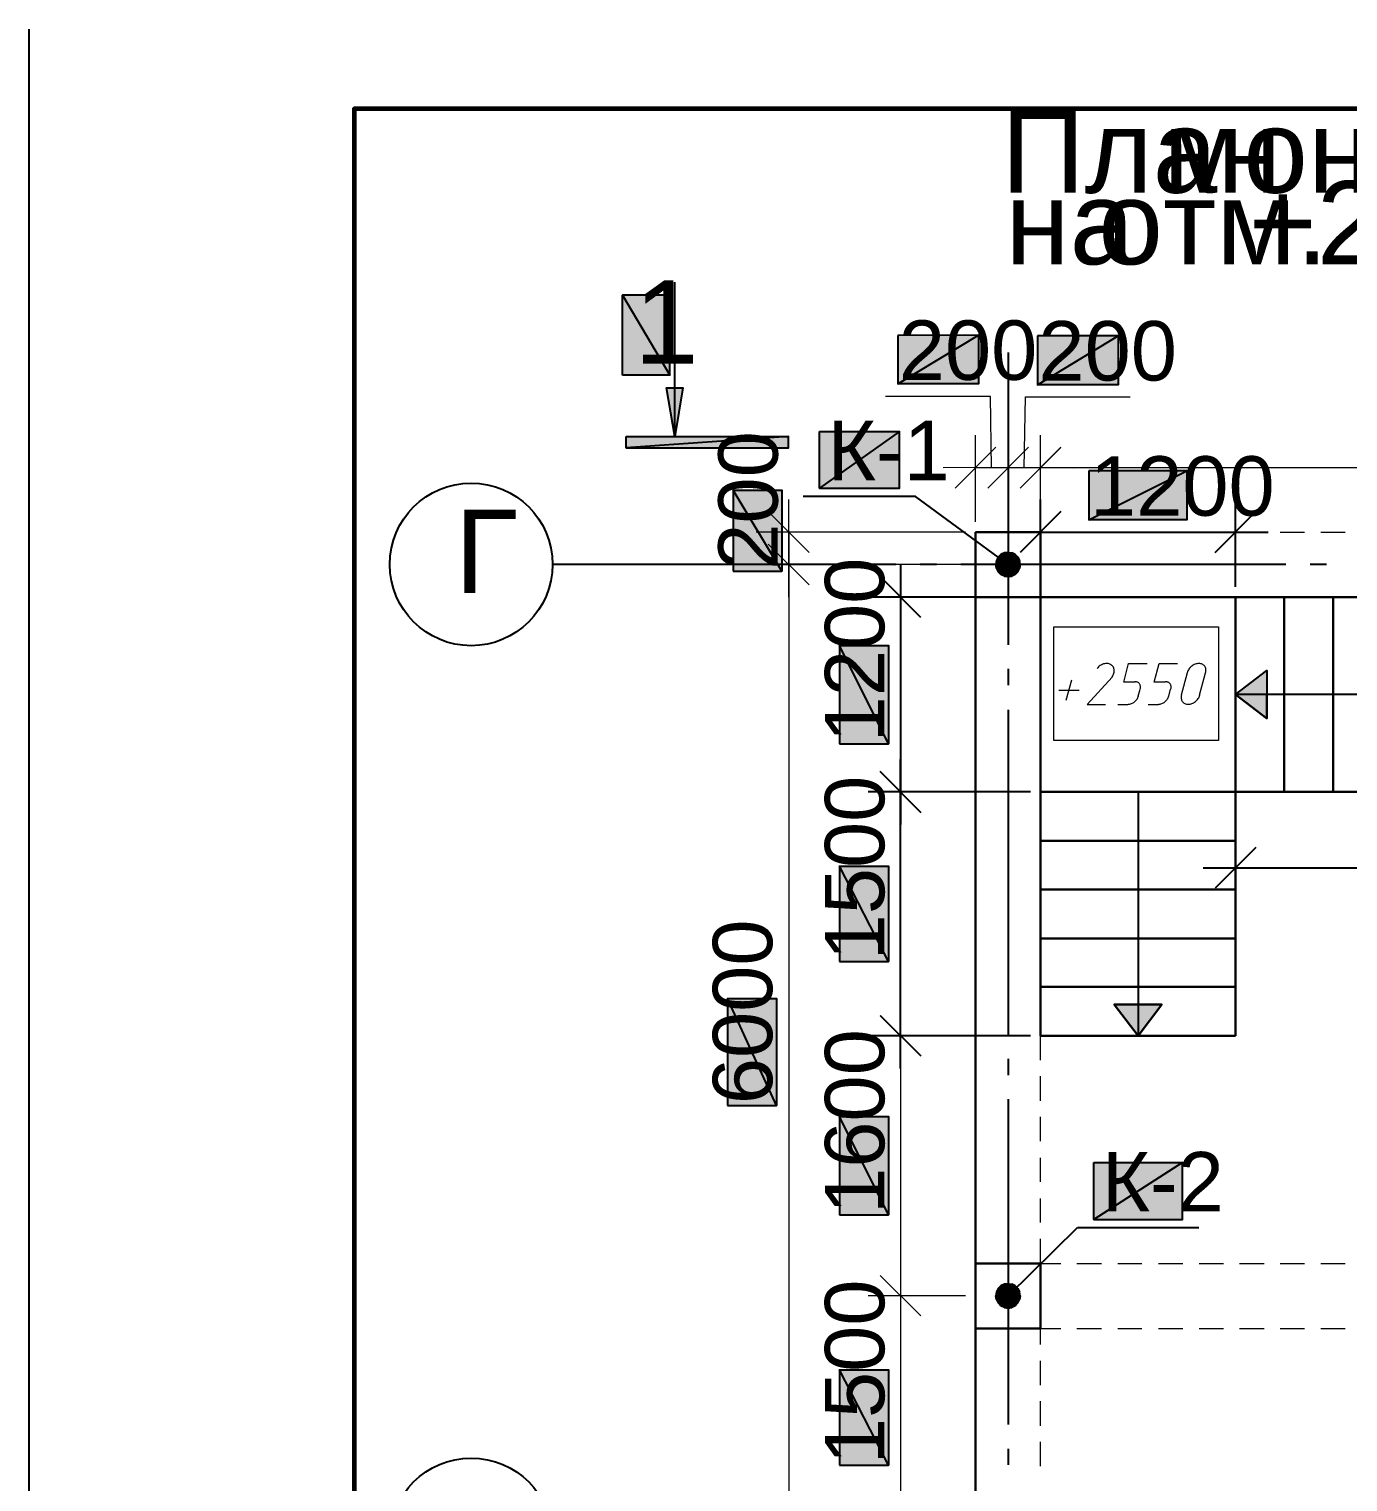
# Model space of a CAD drawing. Extents: x 8 to 21351, y 0 to 420.
# Drawn here: x 15032.7 to 15113.9, y 207.5 to 297 of the extents above; entities that cross this region are included whole.
import ezdxf

# ---------------------------------------------------------------- set-up
doc = ezdxf.new("R2010")
doc.units = 0
doc.styles.add('TEYPDFCAD_TEXT', font='arial.ttf')

msp = doc.modelspace()

# ---------------------------------------------------------------- hatches: boundary and pattern name
at = {"true_color": 0xffffff}
h = msp.add_hatch(color=0, dxfattribs=at)
h.paths.add_polyline_path([(15069.227, 275.675), (15069.227, 280.585), (15072.126, 275.675)])
h.paths.add_polyline_path([(15069.227, 280.585), (15072.126, 275.675), (15072.126, 280.585)])
h = msp.add_hatch(color=0, dxfattribs=at)
h.paths.add_polyline_path([(15086.16, 278.109), (15086.16, 275.124), (15091.134, 278.13)])
h.paths.add_polyline_path([(15086.16, 275.124), (15091.134, 278.13), (15091.134, 275.124)])
h = msp.add_hatch(color=0, dxfattribs=at)
h.paths.add_polyline_path([(15094.754, 278.088), (15094.754, 275.082), (15099.728, 278.088)])
h.paths.add_polyline_path([(15094.754, 275.082), (15099.728, 278.088), (15099.728, 275.082)])
for points in [[(15072.444, 271.886), (15071.936, 274.892), (15072.931, 274.892)], [(15102.416, 236.94), (15099.474, 236.94), (15100.955, 235.013)]]:
    msp.add_hatch(color=7).paths.add_polyline_path(points)
h = msp.add_hatch(color=7)
h.paths.add_polyline_path([(15069.438, 271.886), (15079.429, 271.886), (15069.438, 271.187)])
h.paths.add_polyline_path([(15079.429, 271.886), (15069.438, 271.187), (15079.429, 271.187)])
h = msp.add_hatch(color=0, dxfattribs=at)
h.paths.add_polyline_path([(15081.334, 272.203), (15086.266, 272.203), (15081.334, 268.711)])
h.paths.add_polyline_path([(15086.266, 272.203), (15081.334, 268.711), (15086.266, 268.711)])
h = msp.add_hatch(color=0, dxfattribs=at)
h.paths.add_polyline_path([(15097.929, 269.769), (15097.929, 266.764), (15103.961, 269.769)])
h.paths.add_polyline_path([(15097.929, 266.764), (15103.961, 269.769), (15103.961, 266.764)])
h = msp.add_hatch(color=0, dxfattribs=at)
h.paths.add_polyline_path([(15076.021, 263.61), (15079.027, 263.61), (15076.021, 268.584)])
h.paths.add_polyline_path([(15079.027, 263.61), (15076.021, 268.584), (15079.027, 268.584)])
h = msp.add_hatch(color=7)
h.paths.add_polyline_path([(15092.722, 264.731), (15092.51, 264.626), (15092.954, 264.012)])
h.paths.add_polyline_path([(15092.51, 264.626), (15092.954, 264.012), (15092.341, 264.456)])
h.paths.add_polyline_path([(15092.954, 264.012), (15092.341, 264.456), (15092.235, 264.245)])
h = msp.add_hatch(color=7)
h.paths.add_polyline_path([(15093.378, 264.626), (15093.187, 264.731), (15092.954, 264.012)])
h.paths.add_polyline_path([(15093.187, 264.731), (15092.954, 264.012), (15092.954, 264.753)])
h.paths.add_polyline_path([(15092.954, 264.012), (15092.954, 264.753), (15092.722, 264.731)])
h = msp.add_hatch(color=7)
h.paths.add_polyline_path([(15092.235, 264.245), (15092.192, 264.012), (15092.954, 264.012)])
h.paths.add_polyline_path([(15092.192, 264.012), (15092.954, 264.012), (15092.235, 263.779)])
h.paths.add_polyline_path([(15092.954, 264.012), (15092.235, 263.779), (15092.341, 263.567)])
h = msp.add_hatch(color=7)
h.paths.add_polyline_path([(15092.341, 263.567), (15092.51, 263.398), (15092.954, 264.012)])
h.paths.add_polyline_path([(15092.51, 263.398), (15092.954, 264.012), (15092.722, 263.292)])
h.paths.add_polyline_path([(15092.954, 264.012), (15092.722, 263.292), (15092.954, 263.271)])
h = msp.add_hatch(color=7)
h.paths.add_polyline_path([(15093.695, 264.012), (15093.653, 264.245), (15092.954, 264.012)])
h.paths.add_polyline_path([(15093.653, 264.245), (15092.954, 264.012), (15093.547, 264.456)])
h.paths.add_polyline_path([(15092.954, 264.012), (15093.547, 264.456), (15093.378, 264.626)])
h = msp.add_hatch(color=7)
h.paths.add_polyline_path([(15092.954, 263.271), (15093.187, 263.292), (15092.954, 264.012)])
h.paths.add_polyline_path([(15093.187, 263.292), (15092.954, 264.012), (15093.378, 263.398)])
h.paths.add_polyline_path([(15092.954, 264.012), (15093.378, 263.398), (15093.547, 263.567)])
h = msp.add_hatch(color=7)
h.paths.add_polyline_path([(15093.547, 263.567), (15093.653, 263.779), (15092.954, 264.012)])
h.paths.add_polyline_path([(15093.653, 263.779), (15092.954, 264.012), (15093.695, 264.012)])
h = msp.add_hatch(color=0, dxfattribs=at)
h.paths.add_polyline_path([(15082.583, 252.984), (15085.588, 252.984), (15082.583, 259.038)])
h.paths.add_polyline_path([(15085.588, 252.984), (15082.583, 259.038), (15085.588, 259.038)])
h = msp.add_hatch(color=7)
h.paths.add_polyline_path([(15108.872, 257.492), (15108.872, 256.011), (15106.946, 256.011)])
h.paths.add_polyline_path([(15108.872, 256.011), (15106.946, 256.011), (15108.872, 254.529)])
h = msp.add_hatch(color=0, dxfattribs=at)
h.paths.add_polyline_path([(15082.583, 239.585), (15085.588, 239.585), (15082.583, 245.449)])
h.paths.add_polyline_path([(15085.588, 239.585), (15082.583, 245.449), (15085.588, 245.449)])
h = msp.add_hatch(color=0, dxfattribs=at)
h.paths.add_polyline_path([(15075.682, 230.717), (15078.688, 230.717), (15075.682, 237.299)])
h.paths.add_polyline_path([(15078.688, 230.717), (15075.682, 237.299), (15078.688, 237.299)])
h = msp.add_hatch(color=0, dxfattribs=at)
h.paths.add_polyline_path([(15082.583, 223.986), (15085.588, 223.986), (15082.583, 230.039)])
h.paths.add_polyline_path([(15085.588, 223.986), (15082.583, 230.039), (15085.588, 230.039)])
h = msp.add_hatch(color=0, dxfattribs=at)
h.paths.add_polyline_path([(15098.225, 227.203), (15103.686, 227.203), (15098.225, 223.71)])
h.paths.add_polyline_path([(15103.686, 227.203), (15098.225, 223.71), (15103.686, 223.71)])
h = msp.add_hatch(color=7)
h.paths.add_polyline_path([(15092.235, 219.244), (15092.192, 219.012), (15092.954, 219.012)])
h.paths.add_polyline_path([(15092.192, 219.012), (15092.954, 219.012), (15092.235, 218.779)])
h.paths.add_polyline_path([(15092.954, 219.012), (15092.235, 218.779), (15092.341, 218.567)])
h = msp.add_hatch(color=7)
h.paths.add_polyline_path([(15092.722, 219.731), (15092.51, 219.625), (15092.954, 219.012)])
h.paths.add_polyline_path([(15092.51, 219.625), (15092.954, 219.012), (15092.341, 219.456)])
h.paths.add_polyline_path([(15092.954, 219.012), (15092.341, 219.456), (15092.235, 219.244)])
h = msp.add_hatch(color=7)
h.paths.add_polyline_path([(15093.378, 219.625), (15093.187, 219.731), (15092.954, 219.012)])
h.paths.add_polyline_path([(15093.187, 219.731), (15092.954, 219.012), (15092.954, 219.752)])
h.paths.add_polyline_path([(15092.954, 219.012), (15092.954, 219.752), (15092.722, 219.731)])
h = msp.add_hatch(color=7)
h.paths.add_polyline_path([(15093.695, 219.012), (15093.653, 219.244), (15092.954, 219.012)])
h.paths.add_polyline_path([(15093.653, 219.244), (15092.954, 219.012), (15093.547, 219.456)])
h.paths.add_polyline_path([(15092.954, 219.012), (15093.547, 219.456), (15093.378, 219.625)])
h = msp.add_hatch(color=7)
h.paths.add_polyline_path([(15092.341, 218.567), (15092.51, 218.398), (15092.954, 219.012)])
h.paths.add_polyline_path([(15092.51, 218.398), (15092.954, 219.012), (15092.722, 218.292)])
h.paths.add_polyline_path([(15092.954, 219.012), (15092.722, 218.292), (15092.954, 218.25)])
h = msp.add_hatch(color=7)
h.paths.add_polyline_path([(15092.954, 218.25), (15093.187, 218.292), (15092.954, 219.012)])
h.paths.add_polyline_path([(15093.187, 218.292), (15092.954, 219.012), (15093.378, 218.398)])
h.paths.add_polyline_path([(15092.954, 219.012), (15093.378, 218.398), (15093.547, 218.567)])
h = msp.add_hatch(color=7)
h.paths.add_polyline_path([(15093.547, 218.567), (15093.653, 218.779), (15092.954, 219.012)])
h.paths.add_polyline_path([(15093.653, 218.779), (15092.954, 219.012), (15093.695, 219.012)])
h = msp.add_hatch(color=0, dxfattribs=at)
h.paths.add_polyline_path([(15082.583, 208.576), (15085.588, 208.576), (15082.583, 214.44)])
h.paths.add_polyline_path([(15085.588, 208.576), (15082.583, 214.44), (15085.588, 214.44)])

# ---------------------------------------------------------------- linework, layer by layer
at = {"lineweight": 25}
msp.add_line((15032.693, 0.063), (15032.693, 296.968), dxfattribs=at)
at = {"color": 7, "lineweight": 25}
for p, q in [((15072.444, 271.886), (15072.444, 281.39)), ((15092.954, 277.072), (15092.954, 259.08)), ((15087.261, 268.203), (15080.339, 268.203)), ((15092.954, 264.012), (15087.261, 268.203)), ((15094.944, 262.636), (15094.944, 268.012)), ((15106.946, 262.636), (15106.946, 268.012)), ((15096.193, 267.272), (15093.695, 264.753)), ((15105.697, 264.753), (15108.194, 267.272)), ((15092.954, 266.002), (15108.956, 266.002)), ((15069.904, 264.012), (15064.909, 264.012)), ((15086.033, 264.012), (15069.904, 264.012)), ((15086.329, 264.012), (15086.329, 248.01)), ((15088.552, 264.012), (15087.536, 264.012)), ((15110.036, 264.012), (15090.033, 264.012)), ((15112.555, 264.012), (15111.539, 264.012)), ((15087.578, 260.752), (15085.08, 263.271)), ((15094.33, 262.001), (15084.34, 262.001)), ((15106.946, 250.021), (15106.946, 262.001)), ((15092.954, 257.598), (15092.954, 256.582)), ((15157.957, 256.011), (15106.946, 256.011)), ((15092.954, 255.079), (15092.954, 235.098)), ((15087.578, 248.751), (15085.08, 251.269)), ((15085.08, 251.269), (15087.578, 248.751)), ((15086.329, 233.003), (15086.329, 252.01)), ((15094.33, 250.021), (15084.34, 250.021)), ((15094.33, 250.021), (15084.34, 250.021)), ((15100.955, 250.021), (15100.955, 235.013)), ((15106.946, 249.386), (15106.946, 243.353)), ((15108.194, 246.592), (15105.697, 244.094)), ((15104.956, 245.343), (15159.947, 245.343)), ((15085.08, 236.262), (15087.578, 233.765)), ((15094.33, 235.013), (15084.34, 235.013)), ((15092.954, 233.595), (15092.954, 232.579)), ((15092.954, 231.098), (15092.954, 211.095)), ((15092.954, 219.012), (15097.23, 223.202)), ((15097.23, 223.202), (15104.681, 223.202)), ((15092.954, 209.592), (15092.954, 208.597))]:
    msp.add_line(p, q, dxfattribs=at)
at = {"color": 0, "lineweight": 0, "true_color": 0xffffff}
for p, q in [((15072.126, 275.675), (15072.126, 280.585)), ((15081.334, 268.711), (15086.266, 268.711)), ((15098.225, 223.71), (15103.686, 223.71))]:
    msp.add_line(p, q, dxfattribs=at)
at = {"color": 7, "lineweight": 5}
for p, q in [((15091.875, 274.362), (15085.398, 274.362)), ((15091.938, 269.96), (15091.875, 274.362)), ((15093.949, 269.96), (15094.013, 274.341)), ((15094.013, 274.341), (15100.469, 274.341)), ((15090.944, 266.637), (15090.944, 271.971)), ((15092.954, 266.637), (15092.954, 271.971)), ((15092.954, 266.637), (15092.954, 271.971)), ((15094.944, 262.636), (15094.944, 271.971)), ((15094.944, 266.637), (15094.944, 271.971)), ((15092.192, 271.23), (15089.695, 268.711)), ((15094.203, 271.23), (15091.706, 268.711)), ((15091.706, 268.711), (15094.203, 271.23)), ((15096.193, 271.23), (15093.695, 268.711)), ((15093.695, 268.711), (15096.193, 271.209)), ((15094.944, 269.981), (15088.954, 269.96)), ((15090.944, 269.981), (15096.955, 269.96)), ((15092.954, 269.981), (15152.962, 269.981)), ((15079.45, 262.001), (15079.45, 268.012)), ((15080.699, 264.753), (15078.18, 267.272)), ((15090.33, 266.002), (15077.439, 266.002)), ((15079.45, 266.002), (15079.45, 202.015)), ((15094.944, 266.002), (15096.193, 266.002)), ((15097.188, 266.002), (15098.691, 266.002)), ((15099.707, 266.002), (15101.188, 266.002)), ((15102.204, 266.002), (15103.707, 266.002)), ((15104.702, 266.002), (15106.205, 266.002)), ((15107.2, 266.002), (15108.702, 266.002)), ((15109.697, 266.002), (15111.2, 266.002)), ((15112.195, 266.002), (15113.698, 266.002)), ((15080.699, 262.763), (15078.18, 265.261)), ((15078.18, 265.261), (15080.699, 262.763)), ((15084.022, 264.012), (15077.439, 264.012)), ((15090.33, 264.012), (15077.439, 264.012)), ((15098.466, 257.663), (15098.423, 257.613)), ((15098.512, 257.709), (15098.466, 257.663)), ((15098.561, 257.75), (15098.512, 257.709)), ((15098.611, 257.788), (15098.561, 257.75)), ((15098.664, 257.821), (15098.611, 257.788)), ((15098.718, 257.849), (15098.664, 257.821)), ((15098.774, 257.873), (15098.718, 257.849)), ((15098.83, 257.893), (15098.774, 257.873)), ((15098.887, 257.907), (15098.83, 257.893)), ((15098.943, 257.917), (15098.887, 257.907)), ((15098.999, 257.921), (15098.943, 257.917)), ((15099.054, 257.92), (15098.999, 257.921)), ((15099.108, 257.914), (15099.054, 257.92)), ((15099.161, 257.903), (15099.108, 257.914)), ((15099.211, 257.886), (15099.161, 257.903)), ((15099.259, 257.863), (15099.211, 257.886)), ((15099.303, 257.836), (15099.259, 257.863)), ((15099.343, 257.804), (15099.303, 257.836)), ((15099.377, 257.768), (15099.343, 257.804)), ((15099.406, 257.728), (15099.377, 257.768)), ((15099.431, 257.686), (15099.406, 257.728)), ((15099.45, 257.64), (15099.431, 257.686)), ((15099.464, 257.592), (15099.45, 257.64)), ((15099.474, 257.542), (15099.464, 257.592)), ((15099.477, 257.49), (15099.474, 257.542)), ((15100.066, 256.773), (15100.363, 257.916)), ((15100.363, 257.916), (15101.506, 257.916)), ((15101.95, 256.773), (15102.247, 257.916)), ((15102.247, 257.916), (15103.368, 257.916)), ((15104.08, 257.577), (15104.047, 257.525)), ((15104.117, 257.627), (15104.08, 257.577)), ((15104.157, 257.673), (15104.117, 257.627)), ((15104.202, 257.717), (15104.157, 257.673)), ((15104.249, 257.757), (15104.202, 257.717)), ((15104.299, 257.793), (15104.249, 257.757)), ((15104.351, 257.826), (15104.299, 257.793)), ((15104.405, 257.854), (15104.351, 257.826)), ((15104.461, 257.878), (15104.405, 257.854)), ((15104.518, 257.896), (15104.461, 257.878)), ((15104.576, 257.91), (15104.518, 257.896)), ((15104.635, 257.919), (15104.576, 257.91)), ((15104.693, 257.921), (15104.635, 257.919)), ((15104.75, 257.918), (15104.693, 257.921)), ((15104.804, 257.909), (15104.75, 257.918)), ((15104.855, 257.895), (15104.804, 257.909)), ((15104.902, 257.876), (15104.855, 257.895)), ((15104.945, 257.852), (15104.902, 257.876)), ((15104.984, 257.824), (15104.945, 257.852)), ((15105.019, 257.791), (15104.984, 257.824)), ((15105.05, 257.754), (15105.019, 257.791)), ((15105.076, 257.714), (15105.05, 257.754)), ((15105.097, 257.67), (15105.076, 257.714)), ((15105.113, 257.623), (15105.097, 257.67)), ((15105.124, 257.574), (15105.113, 257.623)), ((15105.129, 257.522), (15105.124, 257.574)), ((15096.849, 256.9), (15096.51, 255.651)), ((15099.347, 257.09), (15097.823, 255.397)), ((15099.355, 257.105), (15099.389, 257.16)), ((15099.389, 257.16), (15099.417, 257.215)), ((15099.417, 257.215), (15099.44, 257.271)), ((15099.44, 257.271), (15099.457, 257.326)), ((15099.457, 257.326), (15099.469, 257.382)), ((15099.469, 257.382), (15099.476, 257.436)), ((15099.476, 257.436), (15099.477, 257.49)), ((15100.765, 256.773), (15100.066, 256.773)), ((15100.805, 256.798), (15100.761, 256.801)), ((15100.847, 256.79), (15100.805, 256.798)), ((15100.887, 256.779), (15100.847, 256.79)), ((15100.923, 256.764), (15100.887, 256.779)), ((15100.957, 256.745), (15100.923, 256.764)), ((15100.988, 256.722), (15100.957, 256.745)), ((15101.015, 256.696), (15100.988, 256.722)), ((15101.039, 256.667), (15101.015, 256.696)), ((15101.06, 256.636), (15101.039, 256.667)), ((15101.077, 256.601), (15101.06, 256.636)), ((15102.628, 256.773), (15101.95, 256.773)), ((15102.689, 256.798), (15102.644, 256.801)), ((15102.731, 256.79), (15102.689, 256.798)), ((15102.77, 256.779), (15102.731, 256.79)), ((15102.807, 256.764), (15102.77, 256.779)), ((15102.841, 256.745), (15102.807, 256.764)), ((15102.872, 256.722), (15102.841, 256.745)), ((15102.899, 256.696), (15102.872, 256.722)), ((15102.923, 256.667), (15102.899, 256.696)), ((15102.944, 256.636), (15102.923, 256.667)), ((15102.96, 256.601), (15102.944, 256.636)), ((15103.982, 257.344), (15103.601, 255.968)), ((15103.995, 257.415), (15103.977, 257.357)), ((15104.019, 257.471), (15103.995, 257.415)), ((15104.047, 257.525), (15104.019, 257.471)), ((15104.723, 255.968), (15105.104, 257.344)), ((15105.11, 257.353), (15105.122, 257.411)), ((15105.122, 257.411), (15105.128, 257.467)), ((15105.128, 257.467), (15105.129, 257.522)), ((15096.066, 256.286), (15097.315, 256.286)), ((15100.888, 255.726), (15100.918, 255.772)), ((15100.918, 255.772), (15100.944, 255.821)), ((15100.944, 255.821), (15100.966, 255.871)), ((15100.955, 255.905), (15101.082, 256.349)), ((15100.966, 255.871), (15100.983, 255.922)), ((15101.089, 256.565), (15101.077, 256.601)), ((15101.098, 256.526), (15101.089, 256.565)), ((15101.089, 256.354), (15101.098, 256.399)), ((15101.103, 256.485), (15101.098, 256.526)), ((15101.098, 256.399), (15101.103, 256.443)), ((15101.103, 256.443), (15101.103, 256.485)), ((15102.751, 255.726), (15102.781, 255.772)), ((15102.781, 255.772), (15102.807, 255.821)), ((15102.807, 255.821), (15102.828, 255.871)), ((15102.828, 255.871), (15102.845, 255.922)), ((15102.839, 255.905), (15102.945, 256.349)), ((15102.973, 256.565), (15102.96, 256.601)), ((15102.982, 256.526), (15102.973, 256.565)), ((15102.973, 256.354), (15102.982, 256.399)), ((15102.986, 256.485), (15102.982, 256.526)), ((15102.982, 256.399), (15102.987, 256.443)), ((15102.987, 256.443), (15102.986, 256.485)), ((15103.605, 255.923), (15103.598, 255.867)), ((15103.598, 255.867), (15103.598, 255.812)), ((15103.598, 255.812), (15103.603, 255.76)), ((15103.603, 255.76), (15103.614, 255.711)), ((15103.617, 255.981), (15103.605, 255.923)), ((15104.61, 255.707), (15104.647, 255.757)), ((15104.647, 255.757), (15104.68, 255.809)), ((15104.68, 255.809), (15104.708, 255.863)), ((15104.708, 255.863), (15104.732, 255.919)), ((15104.732, 255.919), (15104.75, 255.977)), ((15097.823, 255.397), (15098.945, 255.397)), ((15099.707, 255.397), (15100.32, 255.397)), ((15100.338, 255.412), (15100.39, 255.415)), ((15100.39, 255.415), (15100.442, 255.424)), ((15100.442, 255.424), (15100.494, 255.437)), ((15100.494, 255.437), (15100.545, 255.454)), ((15100.545, 255.454), (15100.595, 255.476)), ((15100.595, 255.476), (15100.643, 255.502)), ((15100.643, 255.502), (15100.69, 255.531)), ((15100.69, 255.531), (15100.735, 255.564)), ((15100.735, 255.564), (15100.778, 255.6)), ((15100.778, 255.6), (15100.818, 255.64)), ((15100.818, 255.64), (15100.854, 255.681)), ((15100.854, 255.681), (15100.888, 255.726)), ((15101.569, 255.397), (15102.204, 255.397)), ((15102.2, 255.412), (15102.253, 255.415)), ((15102.253, 255.415), (15102.305, 255.424)), ((15102.305, 255.424), (15102.356, 255.437)), ((15102.356, 255.437), (15102.407, 255.454)), ((15102.407, 255.454), (15102.457, 255.476)), ((15102.457, 255.476), (15102.506, 255.502)), ((15102.506, 255.502), (15102.553, 255.531)), ((15102.553, 255.531), (15102.598, 255.564)), ((15102.598, 255.564), (15102.64, 255.6)), ((15102.64, 255.6), (15102.68, 255.64)), ((15102.68, 255.64), (15102.717, 255.681)), ((15102.717, 255.681), (15102.751, 255.726)), ((15103.614, 255.711), (15103.63, 255.664)), ((15103.63, 255.664), (15103.651, 255.62)), ((15103.651, 255.62), (15103.677, 255.58)), ((15103.677, 255.58), (15103.707, 255.543)), ((15103.707, 255.543), (15103.742, 255.51)), ((15103.742, 255.51), (15103.782, 255.482)), ((15103.782, 255.482), (15103.825, 255.458)), ((15103.825, 255.458), (15103.872, 255.439)), ((15103.872, 255.439), (15103.922, 255.425)), ((15103.922, 255.425), (15103.976, 255.416)), ((15103.976, 255.416), (15104.033, 255.413)), ((15104.033, 255.413), (15104.092, 255.415)), ((15104.092, 255.415), (15104.151, 255.424)), ((15104.151, 255.424), (15104.209, 255.438)), ((15104.209, 255.438), (15104.266, 255.456)), ((15104.266, 255.456), (15104.322, 255.48)), ((15104.322, 255.48), (15104.376, 255.508)), ((15104.376, 255.508), (15104.428, 255.541)), ((15104.428, 255.541), (15104.478, 255.577)), ((15104.478, 255.577), (15104.525, 255.617)), ((15104.525, 255.617), (15104.569, 255.661)), ((15104.569, 255.661), (15104.61, 255.707)), ((15086.329, 237.003), (15086.329, 217.001)), ((15087.578, 233.765), (15085.08, 236.262)), ((15090.33, 235.013), (15084.34, 235.013)), ((15094.944, 233.511), (15094.944, 235.013)), ((15094.944, 231.013), (15094.944, 232.516)), ((15094.944, 228.515), (15094.944, 230.018)), ((15094.944, 226.018), (15094.944, 227.499)), ((15094.944, 223.52), (15094.944, 225.002)), ((15094.944, 221.001), (15094.944, 222.504)), ((15086.329, 221.001), (15086.329, 202.015)), ((15094.944, 221.001), (15096.193, 221.001)), ((15097.188, 221.001), (15098.691, 221.001)), ((15099.707, 221.001), (15101.188, 221.001)), ((15102.204, 221.001), (15103.707, 221.001)), ((15104.702, 221.001), (15106.205, 221.001)), ((15107.2, 221.001), (15108.702, 221.001)), ((15109.697, 221.001), (15111.2, 221.001)), ((15112.195, 221.001), (15113.698, 221.001)), ((15085.08, 220.26), (15087.578, 217.763)), ((15087.578, 217.763), (15085.08, 220.26)), ((15094.944, 218.504), (15094.944, 220.006)), ((15090.33, 219.012), (15084.34, 219.012)), ((15090.33, 219.012), (15084.34, 219.012)), ((15094.944, 216.006), (15094.944, 217.509)), ((15094.944, 217.001), (15096.193, 217.001)), ((15097.188, 217.001), (15098.691, 217.001)), ((15099.707, 217.001), (15101.188, 217.001)), ((15102.204, 217.001), (15103.707, 217.001)), ((15104.702, 217.001), (15106.205, 217.001)), ((15107.2, 217.001), (15108.702, 217.001)), ((15109.697, 217.001), (15111.2, 217.001)), ((15112.195, 217.001), (15113.698, 217.001)), ((15094.944, 213.508), (15094.944, 215.011)), ((15094.944, 211.011), (15094.944, 212.513)), ((15094.944, 208.513), (15094.944, 210.016))]:
    msp.add_line(p, q, dxfattribs=at)
at = {"color": 7, "lineweight": 30}
for p, q in [((15090.944, 144.716), (15090.944, 262.001)), ((15090.944, 262.001), (15094.944, 262.001)), ((15094.944, 250.021), (15094.944, 262.001)), ((15094.944, 262.001), (15106.946, 262.001)), ((15109.951, 262.001), (15109.951, 250.021)), ((15112.957, 262.001), (15112.957, 250.021)), ((15106.946, 250.021), (15094.944, 250.021)), ((15094.944, 250.021), (15094.944, 235.013)), ((15106.946, 250.021), (15154.952, 250.021)), ((15106.946, 250.021), (15106.946, 235.013)), ((15106.946, 247.015), (15094.944, 247.015)), ((15106.946, 244.009), (15094.944, 244.009)), ((15106.946, 241.004), (15094.944, 241.004)), ((15106.946, 238.019), (15094.944, 238.019)), ((15106.946, 235.013), (15094.944, 235.013))]:
    msp.add_line(p, q, dxfattribs=at)
at = {"lineweight": 60}
msp.add_lwpolyline([(15052.695, 5.059), (15447.687, 5.059), (15447.687, 292.058), (15052.695, 292.058)], close=True, dxfattribs=at)
at = {"color": 0, "true_color": 0xffffff}
for points in [[(15069.227, 275.675), (15069.227, 280.585), (15072.126, 275.675)], [(15069.227, 280.585), (15072.126, 275.675), (15072.126, 280.585)], [(15086.16, 278.109), (15086.16, 275.124), (15091.134, 278.13)], [(15086.16, 275.124), (15091.134, 278.13), (15091.134, 275.124)], [(15094.754, 278.088), (15094.754, 275.082), (15099.728, 278.088)], [(15094.754, 275.082), (15099.728, 278.088), (15099.728, 275.082)], [(15081.334, 272.203), (15086.266, 272.203), (15081.334, 268.711)], [(15086.266, 272.203), (15081.334, 268.711), (15086.266, 268.711)], [(15097.929, 269.769), (15097.929, 266.764), (15103.961, 269.769)], [(15097.929, 266.764), (15103.961, 269.769), (15103.961, 266.764)], [(15076.021, 263.61), (15079.027, 263.61), (15076.021, 268.584)], [(15079.027, 263.61), (15076.021, 268.584), (15079.027, 268.584)], [(15082.583, 252.984), (15085.588, 252.984), (15082.583, 259.038)], [(15085.588, 252.984), (15082.583, 259.038), (15085.588, 259.038)], [(15082.583, 239.585), (15085.588, 239.585), (15082.583, 245.449)], [(15085.588, 239.585), (15082.583, 245.449), (15085.588, 245.449)], [(15075.682, 230.717), (15078.688, 230.717), (15075.682, 237.299)], [(15078.688, 230.717), (15075.682, 237.299), (15078.688, 237.299)], [(15082.583, 223.986), (15085.588, 223.986), (15082.583, 230.039)], [(15085.588, 223.986), (15082.583, 230.039), (15085.588, 230.039)], [(15098.225, 227.203), (15103.686, 227.203), (15098.225, 223.71)], [(15103.686, 227.203), (15098.225, 223.71), (15103.686, 223.71)], [(15082.583, 208.576), (15085.588, 208.576), (15082.583, 214.44)], [(15085.588, 208.576), (15082.583, 214.44), (15085.588, 214.44)]]:
    msp.add_lwpolyline(points, close=True, dxfattribs=at)
at = {"color": 7}
for points in [[(15072.444, 271.886), (15071.936, 274.892), (15072.931, 274.892)], [(15069.438, 271.886), (15079.429, 271.886), (15069.438, 271.187)], [(15079.429, 271.886), (15069.438, 271.187), (15079.429, 271.187)], [(15092.722, 264.731), (15092.51, 264.626), (15092.954, 264.012)], [(15092.954, 264.012), (15092.954, 264.753), (15092.722, 264.731)], [(15093.187, 264.731), (15092.954, 264.012), (15092.954, 264.753)], [(15093.378, 264.626), (15093.187, 264.731), (15092.954, 264.012)], [(15092.235, 264.245), (15092.192, 264.012), (15092.954, 264.012)], [(15092.192, 264.012), (15092.954, 264.012), (15092.235, 263.779)], [(15092.954, 264.012), (15092.341, 264.456), (15092.235, 264.245)], [(15092.954, 264.012), (15092.235, 263.779), (15092.341, 263.567)], [(15092.51, 264.626), (15092.954, 264.012), (15092.341, 264.456)], [(15092.341, 263.567), (15092.51, 263.398), (15092.954, 264.012)], [(15092.51, 263.398), (15092.954, 264.012), (15092.722, 263.292)], [(15092.954, 264.012), (15092.722, 263.292), (15092.954, 263.271)], [(15092.954, 264.012), (15093.547, 264.456), (15093.378, 264.626)], [(15093.653, 264.245), (15092.954, 264.012), (15093.547, 264.456)], [(15093.695, 264.012), (15093.653, 264.245), (15092.954, 264.012)], [(15092.954, 263.271), (15093.187, 263.292), (15092.954, 264.012)], [(15093.187, 263.292), (15092.954, 264.012), (15093.378, 263.398)], [(15092.954, 264.012), (15093.378, 263.398), (15093.547, 263.567)], [(15093.547, 263.567), (15093.653, 263.779), (15092.954, 264.012)], [(15093.653, 263.779), (15092.954, 264.012), (15093.695, 264.012)], [(15108.872, 257.492), (15108.872, 256.011), (15106.946, 256.011)], [(15108.872, 256.011), (15106.946, 256.011), (15108.872, 254.529)], [(15102.416, 236.94), (15099.474, 236.94), (15100.955, 235.013)], [(15092.235, 219.244), (15092.192, 219.012), (15092.954, 219.012)], [(15092.954, 219.012), (15092.341, 219.456), (15092.235, 219.244)], [(15092.51, 219.625), (15092.954, 219.012), (15092.341, 219.456)], [(15092.722, 219.731), (15092.51, 219.625), (15092.954, 219.012)], [(15092.954, 219.012), (15092.954, 219.752), (15092.722, 219.731)], [(15093.187, 219.731), (15092.954, 219.012), (15092.954, 219.752)], [(15093.378, 219.625), (15093.187, 219.731), (15092.954, 219.012)], [(15092.954, 219.012), (15093.547, 219.456), (15093.378, 219.625)], [(15093.653, 219.244), (15092.954, 219.012), (15093.547, 219.456)], [(15093.695, 219.012), (15093.653, 219.244), (15092.954, 219.012)], [(15092.192, 219.012), (15092.954, 219.012), (15092.235, 218.779)], [(15092.954, 219.012), (15092.235, 218.779), (15092.341, 218.567)], [(15092.341, 218.567), (15092.51, 218.398), (15092.954, 219.012)], [(15092.51, 218.398), (15092.954, 219.012), (15092.722, 218.292)], [(15092.954, 219.012), (15092.722, 218.292), (15092.954, 218.25)], [(15092.954, 218.25), (15093.187, 218.292), (15092.954, 219.012)], [(15093.187, 218.292), (15092.954, 219.012), (15093.378, 218.398)], [(15092.954, 219.012), (15093.378, 218.398), (15093.547, 218.567)], [(15093.547, 218.567), (15093.653, 218.779), (15092.954, 219.012)], [(15093.653, 218.779), (15092.954, 219.012), (15093.695, 219.012)]]:
    msp.add_lwpolyline(points, close=True, dxfattribs=at)
at = {"color": 7, "lineweight": 30}
for points in [[(15090.944, 266.002), (15094.944, 266.002), (15094.944, 262.001), (15090.944, 262.001)], [(15106.946, 250.021), (15157.957, 250.021), (15157.957, 262.001), (15106.946, 262.001)], [(15090.944, 221.001), (15094.944, 221.001), (15094.944, 217.001), (15090.944, 217.001)]]:
    msp.add_lwpolyline(points, close=True, dxfattribs=at)
at = {"color": 7, "lineweight": 5}
msp.add_lwpolyline([(15095.77, 260.181), (15105.908, 260.181), (15105.908, 253.174), (15095.77, 253.174)], close=True, dxfattribs=at)
at = {"color": 7, "lineweight": 25}
for points in [[(15106.946, 256.011), (15108.872, 257.492), (15108.872, 254.529)], [(15100.955, 235.013), (15099.474, 236.94), (15102.416, 236.94)]]:
    msp.add_lwpolyline(points, close=True, dxfattribs=at)
at = {"color": 7, "lineweight": 0}
msp.add_lwpolyline([(15102.416, 236.94), (15102.416, 236.94), (15099.474, 236.94)], close=True, dxfattribs=at)
at = {"color": 7, "lineweight": 25}
for centre in [(15059.903, 264.022), (15059.903, 204.015)]:
    msp.add_circle(centre, 5.006, dxfattribs=at)

# ---------------------------------------------------------------- texts
at = {"color": 7, "style": 'TEYPDFCAD_TEXT'}
for s, height, p in [('монолитной', 5.1223, (15102.504, 286.893)), ('План', 5.1223, (15092.531, 286.893)), ('+2.550', 5.1223, (15107.764, 282.49)), ('на', 5.1223, (15092.785, 282.49)), ('отм.', 5.1223, (15098.504, 282.49)), ('1', 5.122, (15069.925, 276.373)), ('200', 3.6583, (15086.223, 275.378)), ('200', 3.6583, (15094.817, 275.336)), ('К-1', 3.6583, (15081.842, 269.198)), ('1200', 3.6583, (15097.992, 267.017)), ('Г', 5.122, (15058.897, 262.255)), ('К-2', 3.6583, (15098.712, 224.197))]:
    msp.add_text(s, height=height, dxfattribs=at).set_placement(p)
for s, p in [('200', (15078.773, 263.694)), ('1200', (15085.334, 253.069)), ('1500', (15085.334, 239.649)), ('6000', (15078.434, 230.801)), ('1600', (15085.334, 224.049)), ('1500', (15085.334, 208.64))]:
    msp.add_text(s, height=3.6583, rotation=90, dxfattribs=at).set_placement(p)

doc.saveas('drawing.dxf')
